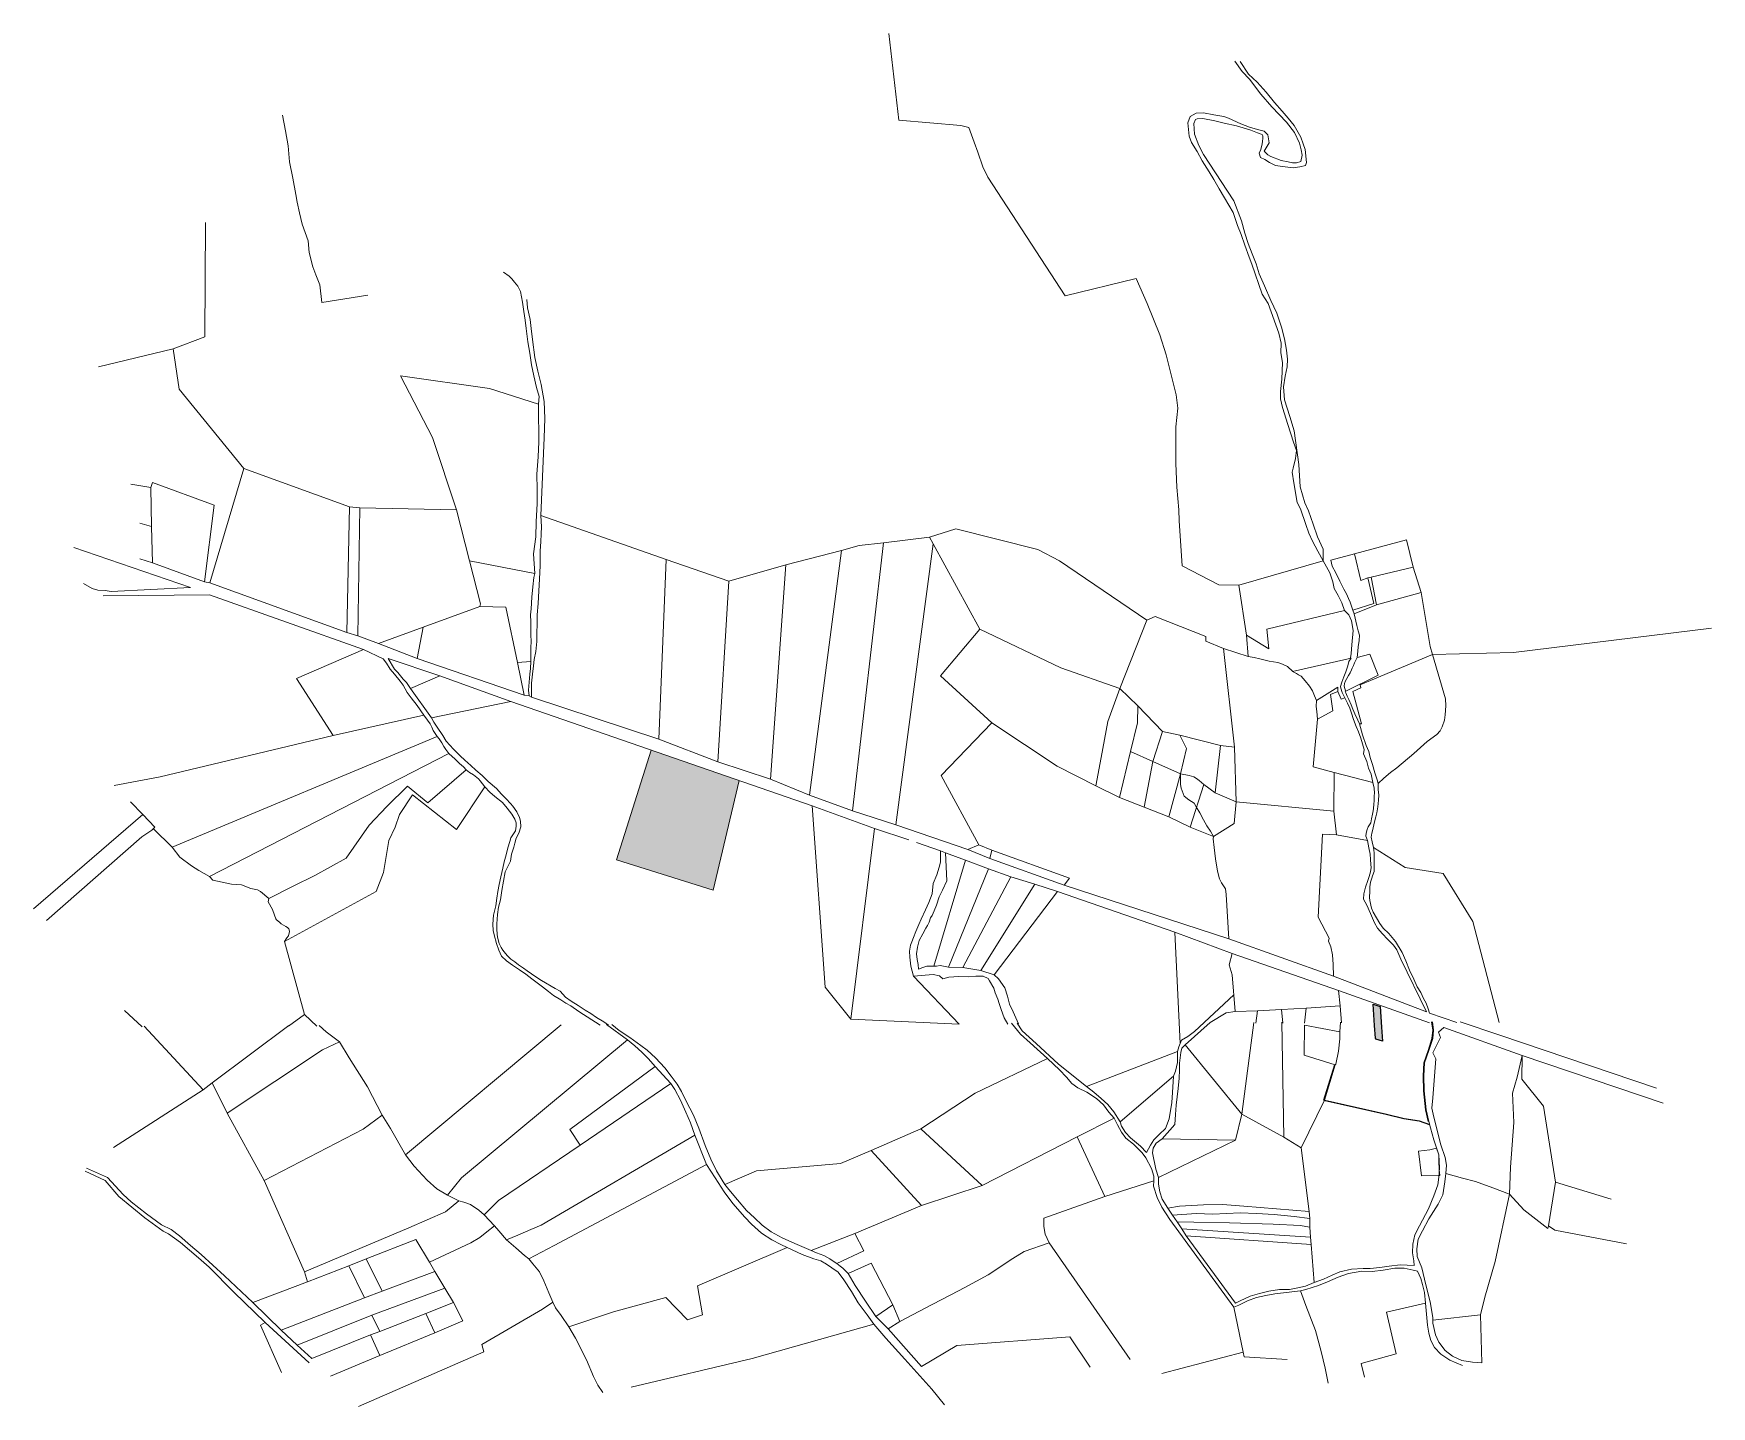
# Model space of a CAD drawing. Header units: millimetres. Extents: x 600820 to 616735, y 1303758 to 1320380.
# Drawn here: x 612875 to 616735, y 1317222 to 1320380 of the extents above; entities outside this region: 1.
import ezdxf

# ---------------------------------------------------------------- set-up
doc = ezdxf.new("R2010")
doc.units = ezdxf.units.MM
doc.layers.add('2', color=7, linetype='Continuous')

msp = doc.modelspace()

# ---------------------------------------------------------------- hatches: boundary and pattern name
at = {"lineweight": 13}
h = msp.add_hatch(color=9, dxfattribs=at)
h.dxf.hatch_style = 1
h.paths.add_polyline_path([(614498, 1318661.9), (614295.4, 1318732), (614216, 1318479.3), (614438.4, 1318409.4)])
at = {"lineweight": 13, "true_color": 0xffffff}
h = msp.add_hatch(color=7, dxfattribs=at)
h.dxf.hatch_style = 1
h.paths.add_polyline_path([(615972.9, 1318142.2), (615956.9, 1318147.4), (615960.3, 1318098.2), (615962.5, 1318069.1), (615962.8, 1318066.6), (615978.4, 1318062.5), (615977, 1318084.2), (615976.2, 1318094.9)])

# ---------------------------------------------------------------- linework, layer by layer
at = {"color": 1, "lineweight": 0}
for p, q in [((613268.5, 1319682.7), (613270.1, 1319945.6)), ((613537.8, 1319761.7), (613643.8, 1319778.9)), ((614011, 1319749.3), (614009.3, 1319768.8)), ((614017.4, 1319722.7), (614011, 1319749.3)), ((614019.4, 1319701.9), (614017.4, 1319722.7)), ((614022.5, 1319676.7), (614019.4, 1319701.9)), ((614027.7, 1319635.4), (614022.5, 1319676.7)), ((613024.3, 1319613.3), (613196.1, 1319655.4)), ((614034.9, 1319604), (614027.7, 1319635.4)), ((614042.9, 1319572.8), (614034.9, 1319604)), ((614049.4, 1319534.3), (614042.9, 1319572.8)), ((614051, 1319494.7), (614049.4, 1319534.3)), ((614049.7, 1319450.7), (614051, 1319494.7)), ((614041.7, 1319271.7), (614049.7, 1319450.7)), ((613144.6, 1319336.3), (613148.3, 1319347.5)), ((613148.3, 1319347.5), (613290.6, 1319295.2)), ((613358.6, 1319380.1), (613280.5, 1319117)), ((613601.9, 1319291.4), (613358.6, 1319380.1)), ((613144.6, 1319336.3), (613098.8, 1319344.1)), ((613145.8, 1319246.6), (613144.6, 1319336.3)), ((613268.1, 1319118.9), (613290.6, 1319295.2)), ((613595.8, 1319002.5), (613601.9, 1319291.4)), ((613601.9, 1319291.4), (613625.6, 1319289.1)), ((613621, 1318994.6), (613625.6, 1319289.1)), ((613625.6, 1319289.1), (613847.9, 1319285)), ((613847.9, 1319285), (613877.4, 1319167.5)), ((614041.7, 1319271.7), (614329.9, 1319170.3)), ((613145.8, 1319246.6), (613119, 1319254.4)), ((613148.4, 1319163), (613145.8, 1319246.6)), ((614996.4, 1319240.9), (614936.3, 1319221.7)), ((612967.2, 1319198.3), (613235.9, 1319106.1)), ((614830.3, 1319209.1), (614759, 1318592.2)), ((614936.3, 1319221.7), (614830.3, 1319209.1)), ((614858.4, 1318560.3), (614944.6, 1319206.5)), ((614936.3, 1319221.7), (614944.6, 1319206.5)), ((614944.6, 1319206.5), (615051.6, 1319009.8)), ((616033.3, 1319215.8), (615913.7, 1319183.2)), ((616048.7, 1319153), (616033.3, 1319215.8)), ((613118.9, 1319171.8), (613148.4, 1319163)), ((613148.4, 1319163), (613268.1, 1319118.9)), ((613877.4, 1319167.5), (614027.8, 1319138.2)), ((614329.9, 1319170.3), (614313.3, 1318756.8)), ((614474.4, 1319120.7), (614329.9, 1319170.3)), ((614474.4, 1319120.7), (614605.7, 1319158)), ((614605.7, 1319158), (614569.9, 1318665)), ((614733.4, 1319191.4), (614605.7, 1319158)), ((614660.2, 1318628.6), (614733.4, 1319191.4)), ((615842, 1319167.4), (615647.9, 1319111.4)), ((615913.7, 1319183.2), (615859.2, 1319168.9)), ((615928.3, 1319122.4), (615913.7, 1319183.2)), ((613268.1, 1319118.9), (613280.5, 1319117)), ((613280.5, 1319117), (613595.8, 1319002.5)), ((614448.8, 1318705), (614474.4, 1319120.7)), ((615952.6, 1319129.8), (616048.7, 1319153)), ((615964.7, 1319066.4), (615952.6, 1319129.8)), ((616067.1, 1319094.3), (616048.7, 1319153)), ((613279.3, 1319089.1), (613034.9, 1319086.5)), ((613634, 1318963.3), (613279.3, 1319089.1)), ((615647.9, 1319111.4), (615665.1, 1318996.7)), ((615964.7, 1319066.4), (616067.1, 1319094.3)), ((616088.2, 1318970.5), (616067.1, 1319094.3)), ((613771.2, 1319014.6), (613901.6, 1319062.3)), ((613901.6, 1319062.3), (613961.6, 1319061)), ((613961.6, 1319061), (613988.3, 1318933.8)), ((615436.3, 1319031), (615455, 1319039.6)), ((615712.5, 1319010.2), (615891.2, 1319053.4)), ((615910, 1319053.6), (615913.4, 1319045.5)), ((615913.4, 1319045.5), (615964.7, 1319066.4)), ((613621, 1318994.6), (613595.8, 1319002.5)), ((613668.2, 1318977.4), (613771.2, 1319014.6)), ((613757.5, 1318942.8), (613771.2, 1319014.6)), ((614961.3, 1318902.6), (615051.6, 1319009.8)), ((615374.2, 1318874), (615436.3, 1319031)), ((615717, 1318964.8), (615712.5, 1319010.2)), ((613634, 1318963.3), (613479.5, 1318896.7)), ((613668.2, 1318977.4), (613621, 1318994.6)), ((613679.2, 1318942.2), (613634, 1318963.3)), ((613757.5, 1318942.8), (613668.2, 1318977.4)), ((615638.1, 1318739.1), (615612.8, 1318965.4)), ((615612.8, 1318965.4), (615669.4, 1318947.5)), ((615665.1, 1318996.7), (615717, 1318964.8)), ((615669.4, 1318947.5), (615665.1, 1318996.7)), ((613690.7, 1318942.8), (613809.2, 1318902.5)), ((614003.8, 1318858.2), (613757.5, 1318942.8)), ((614019, 1318935.6), (613988.3, 1318933.8)), ((613988.3, 1318933.8), (614003.8, 1318858.2)), ((615906.5, 1318943.8), (615771.2, 1318913.1)), ((615919.7, 1318945.3), (615949.5, 1318952.8)), ((615968.2, 1318904.7), (615949.5, 1318952.8)), ((613479.5, 1318896.7), (613563.7, 1318765.6)), ((613809.2, 1318902.5), (613742.2, 1318873.3)), ((613809.2, 1318902.5), (613972.5, 1318843.9)), ((615079.5, 1318795), (614961.3, 1318902.6)), ((615968.2, 1318904.7), (615892.4, 1318866.4)), ((613790.2, 1318806.5), (613742.2, 1318873.3)), ((614003.8, 1318858.2), (614015.3, 1318856.6)), ((614020.6, 1318854.1), (614015.3, 1318856.6)), ((614313.3, 1318756.8), (614020.6, 1318854.1)), ((615415.8, 1318833.6), (615374.2, 1318874)), ((615910.1, 1318866.7), (615928.6, 1318875.2)), ((615930.2, 1318792.7), (615910.1, 1318866.7)), ((615928.6, 1318875.2), (615927, 1318882.3)), ((613563.7, 1318765.6), (613772.6, 1318812.4)), ((613972.5, 1318843.9), (613790.2, 1318806.5)), ((614666.3, 1318603.6), (613972.5, 1318843.9)), ((615414.7, 1318794.7), (615415.8, 1318833.6)), ((615415.8, 1318833.6), (615472, 1318774.8)), ((614962.6, 1318673.5), (615079.5, 1318795)), ((615398.6, 1318728.7), (615414.7, 1318794.7)), ((615472, 1318774.8), (615450.1, 1318706)), ((615512, 1318766.6), (615472, 1318774.8)), ((615828.5, 1318803), (615818.5, 1318693.1)), ((615925.7, 1318792.4), (615930.2, 1318792.7)), ((613563.7, 1318765.6), (613165.8, 1318670.1)), ((613193.9, 1318508.9), (613803.3, 1318763.5)), ((614313.3, 1318756.8), (614448.8, 1318705)), ((615605.5, 1318742.5), (615512, 1318766.6)), ((615605.5, 1318742.5), (615593.2, 1318633.9)), ((615638.1, 1318739.1), (615605.5, 1318742.5)), ((615641.4, 1318612.9), (615638.1, 1318739.1)), ((613279.5, 1318441.5), (613829.9, 1318723.9)), ((614569.9, 1318665), (614448.8, 1318705)), ((615373, 1318623.3), (615398.6, 1318728.7)), ((615450.1, 1318706), (615398.6, 1318728.7)), ((615430.2, 1318600.5), (615450.1, 1318706)), ((615513.2, 1318677.5), (615450.1, 1318706)), ((615818.5, 1318693.1), (615867.1, 1318680.2)), ((613165.8, 1318670.1), (613060.5, 1318650.4)), ((614569.9, 1318665), (614660.2, 1318628.6)), ((615049.4, 1318514.4), (614962.6, 1318673.5)), ((615487.1, 1318578.3), (615513.2, 1318677.5)), ((615536.1, 1318555), (615567.6, 1318652.7)), ((615567.6, 1318652.7), (615593.2, 1318633.9)), ((615867.1, 1318680.2), (615866.3, 1318591.3)), ((615956.3, 1318657.6), (615867.1, 1318680.2)), ((614759, 1318592.2), (614660.2, 1318628.6)), ((615318.9, 1318649.6), (615373, 1318623.3)), ((615373, 1318623.3), (615430.2, 1318600.5)), ((615593.2, 1318633.9), (615641.4, 1318612.9)), ((612874.7, 1318366.5), (613125.8, 1318583.8)), ((613097.5, 1318612.9), (613125.8, 1318583.8)), ((613125.8, 1318583.8), (613153.5, 1318554.4)), ((614809.4, 1318551.8), (614666.3, 1318603.6)), ((614759, 1318592.2), (614858.4, 1318560.3)), ((615430.2, 1318600.5), (615487.1, 1318578.3)), ((615487.1, 1318578.3), (615536.1, 1318555)), ((615636.9, 1318563), (615641.4, 1318612.9)), ((615641.4, 1318612.9), (615866.3, 1318591.3)), ((615866.3, 1318591.3), (615872.7, 1318536.7)), ((613147.2, 1318547.5), (613124, 1318532.7)), ((613153.5, 1318554.4), (613147.2, 1318547.5)), ((613150.4, 1318550.9), (613193.9, 1318508.9)), ((614809.4, 1318551.8), (614755.3, 1318113)), ((614888.3, 1318525.4, 276.3), (614809.4, 1318551.8)), ((615023.9, 1318503), (614858.4, 1318560.3)), ((615536.1, 1318555), (615589.7, 1318533.5)), ((615589.7, 1318533.5), (615636.9, 1318563)), ((615840.6, 1318538.9), (615830.7, 1318347.7)), ((615872.7, 1318536.7), (615840.6, 1318538.9)), ((615943.7, 1318524.1), (615872.7, 1318536.7)), ((613124, 1318532.7), (612904.5, 1318339.7)), ((614961.7, 1318500.5), (614905.8, 1318519.3)), ((614972.6, 1318496), (614961.7, 1318500.5)), ((615049.4, 1318514.4), (615023.9, 1318503)), ((615023.9, 1318503), (615074.7, 1318482.7)), ((615079.3, 1318502.1), (615049.4, 1318514.4)), ((615079.3, 1318502.1), (615074.7, 1318482.7)), ((615258.1, 1318437.3), (615079.3, 1318502.1)), ((615019, 1318479), (614945.9, 1318235.1)), ((614972.6, 1318496), (615019, 1318479)), ((615071.9, 1318459), (615019, 1318479)), ((615074.7, 1318482.7), (615246, 1318420.9)), ((614979.7, 1318232.4), (615071.9, 1318459)), ((615123.6, 1318440.3), (615012.5, 1318231.8)), ((615054, 1318224.6), (615178.2, 1318423.4)), ((615071.9, 1318459), (615123.6, 1318440.3)), ((615178.2, 1318423.4), (615123.6, 1318440.3)), ((615178.2, 1318423.4), (615230.7, 1318407)), ((615246, 1318420.9), (615258.1, 1318437.3)), ((615230.7, 1318407), (615085.1, 1318215)), ((615500.2, 1318313.5), (615230.7, 1318407)), ((615624.6, 1318298.1), (615246, 1318420.9)), ((615830.7, 1318347.7), (615855.3, 1318299.5)), ((615500.2, 1318313.5), (615512.5, 1318056.8)), ((615632.6, 1318264.2), (615500.2, 1318313.5)), ((613452.3, 1318291.8), (613498.2, 1318123.6)), ((615865.4, 1318211.7), (615624.6, 1318298.1)), ((615012.5, 1318231.8), (614979.7, 1318232.4)), ((615012.5, 1318231.8), (615054, 1318224.6)), ((615632.6, 1318264.2), (615877.2, 1318179.1)), ((614898.9, 1318211.7), (615004.2, 1318101.4)), ((615085.1, 1318215), (615054, 1318224.6)), ((615877.2, 1318179.1), (615880.6, 1318143.8)), ((616086.3, 1318104.9), (615877.2, 1318179.1)), ((613124.3, 1318095.4), (613084.2, 1318132.6)), ((613498.2, 1318123.6), (613461.4, 1318096.5)), ((613498.2, 1318123.6), (613526.5, 1318096.7)), ((614178.4, 1318098.8), (614129.1, 1318131)), ((614755.3, 1318113), (615004.2, 1318101.4)), ((615618.5, 1318127.9), (615582.1, 1318105.2)), ((615639.6, 1318130.6), (615618.5, 1318127.9)), ((615690.7, 1318132), (615639.6, 1318130.6)), ((615686.6, 1318103.6), (615690.7, 1318132)), ((615746.3, 1318135.4), (615690.7, 1318132)), ((615802.4, 1318138.1), (615746.3, 1318135.4)), ((615749.1, 1318103.9), (615746.3, 1318135.4)), ((615798.7, 1318104), (615802.4, 1318138.1)), ((615880.6, 1318143.8), (615802.4, 1318138.1)), ((615880.6, 1318143.8), (615884.1, 1318104.3)), ((616149.6, 1318105.1), (616086.6, 1318126.8)), ((613129, 1318097.2), (613265.1, 1317950.5)), ((613285.6, 1317966.2), (613461.9, 1318098.3)), ((613730.7, 1317800.7), (614088.9, 1318100.3)), ((614192.8, 1318100.7), (614241.3, 1318065.8)), ((615582.1, 1318105.2), (615524.4, 1318053.6)), ((615682.6, 1318105.5), (615655, 1317894.7)), ((615751.7, 1317841.5), (615746.4, 1318105.7)), ((615879.9, 1318083.6), (615882, 1318106.1)), ((616156.7, 1318107), (616248.4, 1318076.2)), ((616248.4, 1318076.2), (616609.1, 1317954.5)), ((613320.5, 1317896.6), (613539.4, 1318042.7)), ((613578.3, 1318060.8), (613539.4, 1318042.7)), ((613859.4, 1317748.3), (614241.3, 1318065.8)), ((615297.4, 1317958.1), (615507, 1318038.7)), ((615655, 1317894.7), (615524.4, 1318053.6)), ((614305.1, 1318004.2), (614341, 1317964.6)), ((615844.7, 1317926.4), (615869.4, 1318007.7)), ((616299.9, 1318029.2), (616624.1, 1317919.6)), ((613265.1, 1317950.5), (613285.6, 1317966.2)), ((613285.6, 1317966.2), (613320.5, 1317896.6)), ((614132.7, 1317823.4), (614341, 1317964.6)), ((615374.8, 1317876.7), (615497.8, 1317981.5)), ((613058.8, 1317817.7), (613265.1, 1317950.5)), ((615791.1, 1317817.2), (615844.7, 1317926.4)), ((613320.5, 1317896.6), (613405.6, 1317742.1)), ((613677.1, 1317892.2), (613633.4, 1317860.3)), ((615276.1, 1317842), (615361.3, 1317885.2)), ((615655, 1317894.7), (615640.3, 1317834.9)), ((615655, 1317894.7), (615751.7, 1317841.5)), ((613405.6, 1317742.1), (613633.4, 1317860.3)), ((614395.9, 1317845.9), (614042.4, 1317639.4)), ((614395.9, 1317845.9), (614423.1, 1317778.3)), ((614801.7, 1317811), (614916.1, 1317860.8)), ((614916.1, 1317860.8), (615057.2, 1317730.7)), ((615057.2, 1317730.7), (615276.1, 1317842)), ((615276.1, 1317842), (615339.3, 1317705.3)), ((614132.7, 1317823.4), (613944.7, 1317695.7)), ((614801.7, 1317811), (614917.6, 1317684.4)), ((615640.3, 1317834.9), (615463.1, 1317748.4)), ((615640.3, 1317834.9), (615471.2, 1317837.6)), ((615751.7, 1317841.5), (615791.1, 1317817.2)), ((615791.1, 1317817.2), (615809.4, 1317670.7)), ((614072.6, 1317592.1), (614423.1, 1317778.3)), ((613405.6, 1317742.1), (613498.4, 1317532)), ((613827, 1317707.8), (613859.4, 1317748.3)), ((614917.6, 1317684.4), (615057.2, 1317730.7)), ((615339.3, 1317705.3), (615452, 1317741.4)), ((616376.6, 1317738.1), (616360, 1317637.9)), ((616376.6, 1317738.1), (616504.7, 1317698.9)), ((613853, 1317694.8), (613822.5, 1317669.9)), ((613827, 1317707.8), (613853, 1317694.8)), ((613911.7, 1317662.8), (613944.7, 1317695.7)), ((613911.7, 1317662.8), (613935.3, 1317637.6)), ((614764.1, 1317619.8), (614917.6, 1317684.4)), ((615484.8, 1317678.2), (615494.8, 1317662.3)), ((615494.8, 1317662.3), (615505.9, 1317646.6)), ((615809.4, 1317670.7), (615811, 1317654.2)), ((615811, 1317654.2), (615811, 1317634.1)), ((614663.6, 1317580.7), (614764.1, 1317619.8)), ((615505.9, 1317646.6), (615516.4, 1317630.4)), ((615516.4, 1317630.4), (615812.7, 1317611.5)), ((615516.4, 1317630.4), (615526.5, 1317614.3)), ((615814.4, 1317594.8), (615526.5, 1317614.3)), ((615811, 1317634.1), (615812.7, 1317611.5)), ((615812.7, 1317611.5), (615814.4, 1317594.8)), ((613785.4, 1317554.2), (613881, 1317598.5)), ((614013.9, 1317561.3), (614072.6, 1317592.1)), ((615211.5, 1317598.2), (615397.7, 1317330)), ((615814.4, 1317594.8), (615821.2, 1317507.4)), ((613505, 1317508.9), (613600.4, 1317545.4)), ((613600.4, 1317545.4), (613639.9, 1317561.5)), ((613600.4, 1317545.4), (613636.3, 1317472)), ((613639.9, 1317561.5), (613676.8, 1317487.6)), ((613798.3, 1317532.4), (613785.4, 1317554.2)), ((613505, 1317508.9), (613379.2, 1317461)), ((613498.4, 1317532), (613505, 1317508.9)), ((613676.8, 1317487.6), (613798.3, 1317532.4)), ((613820.8, 1317493.8), (613798.3, 1317532.4)), ((613444.5, 1317397.8), (613379.2, 1317461)), ((613444.5, 1317397.8), (613636.3, 1317472)), ((613636.3, 1317472), (613676.8, 1317487.6)), ((613652.7, 1317432), (613820.8, 1317493.8)), ((613777.3, 1317436.2), (613841.1, 1317461.2)), ((613841.1, 1317461.2), (613820.8, 1317493.8)), ((614069.4, 1317462), (614045.9, 1317446)), ((613481.4, 1317363.1), (613652.7, 1317432)), ((613652.7, 1317432), (613671.6, 1317394.3)), ((613671.6, 1317394.3), (613777.3, 1317436.2)), ((613777.3, 1317436.2), (613798.3, 1317391.6)), ((614106, 1317405.4), (614208.8, 1317439.4)), ((614812.7, 1317429.1), (614851.9, 1317455.6)), ((614812.7, 1317429.1), (614840.7, 1317400.9)), ((614851.9, 1317455.6), (614868.2, 1317417.1)), ((615657.8, 1317347.1), (615636.1, 1317450.8)), ((616204.1, 1317433.1), (616094.2, 1317420.2)), ((616204.1, 1317433.1), (616206.6, 1317322.6)), ((613407.8, 1317415), (613508.7, 1317322.2)), ((613481.4, 1317363.1), (613444.5, 1317397.8)), ((613515.2, 1317332.1), (613650, 1317387)), ((613650, 1317387), (613671.6, 1317394.3)), ((613650, 1317387), (613671.8, 1317339.2)), ((613798.3, 1317391.6), (613671.8, 1317339.2)), ((614868.2, 1317417.1), (614840.7, 1317400.9)), ((614840.7, 1317400.9), (614917.6, 1317314.2)), ((613515.2, 1317332.1), (613481.4, 1317363.1)), ((615470.4, 1317298.1), (615657.8, 1317347.1)), ((613671.8, 1317339.2), (613558.2, 1317291.4))]:
    msp.add_line(p, q, dxfattribs=at)
for points in [[(615647.9, 1319111.4), (615601.7, 1319111.9), (615517.4, 1319155.9), (615510.4, 1319259.5), (615509.4, 1319284.6), (615505.3, 1319336.6), (615503, 1319391.5), (615503.1, 1319475.6), (615507.5, 1319518.8), (615503.8, 1319549.5), (615480.3, 1319641.2), (615465.8, 1319687.3), (615436.9, 1319759.1), (615411.6, 1319817), (615248.6, 1319777.3), (615070, 1320050.1), (615058.5, 1320074.1), (615047, 1320107.8), (615038.6, 1320130.3), (615026.6, 1320164), (615008, 1320169.1), (614865.8, 1320181.5), (614842.9, 1320380.4)], [(615842, 1319167.4), (615829.3, 1319189.6), (615817.6, 1319212.4), (615808.5, 1319231.3), (615801.7, 1319251.1), (615789.6, 1319287.3), (615782.1, 1319301.9), (615774.3, 1319347), (615770.7, 1319371.6), (615772.7, 1319380.6), (615778.3, 1319403), (615780.1, 1319421.5), (615773.6, 1319440.5), (615760.7, 1319481), (615748.1, 1319520.3), (615743.8, 1319540.3), (615743.4, 1319557.3), (615746.4, 1319585.3), (615748.5, 1319623.4), (615744.5, 1319646.2), (615745, 1319668.3), (615739.7, 1319691.1), (615715.3, 1319759.2), (615701.1, 1319780.9), (615677.8, 1319850.2), (615671.5, 1319866.2), (615661.6, 1319893.8), (615653, 1319918.3), (615644.6, 1319938.5), (615634.4, 1319968.4), (615615.2, 1320002.7), (615602.6, 1320023.4), (615590.4, 1320044.9), (615579.3, 1320062.3), (615563.5, 1320087.7), (615551.6, 1320109), (615538.9, 1320129.9), (615533.2, 1320144.6), (615530.6, 1320175.3), (615536, 1320189.6), (615549.9, 1320197.3), (615566.2, 1320198.3), (615589.9, 1320193.5), (615613, 1320189.2), (615624, 1320185.5), (615652.1, 1320172.8), (615672.5, 1320164.7), (615691.1, 1320159.6), (615706.1, 1320155.7), (615714.8, 1320147.6), (615717.3, 1320128.9), (615710.8, 1320117.4), (615706.1, 1320109.9), (615714.3, 1320101.4), (615721.7, 1320097.4), (615745.2, 1320088.3), (615761.5, 1320085.2), (615771.2, 1320082.7), (615780.3, 1320082.6), (615790.4, 1320086.3), (615793.3, 1320100.3), (615791.2, 1320112.9), (615787.5, 1320128.4), (615775.8, 1320152.4), (615757.5, 1320176.3), (615740.5, 1320193.9), (615723.8, 1320211.8), (615698.6, 1320241), (615672.1, 1320275.5), (615655.6, 1320292.8), (615638.6, 1320316.7)], [(615842, 1319167.4), (615841.7, 1319193.9), (615828.9, 1319222.9), (615819, 1319251.8), (615808.2, 1319282.1), (615799.7, 1319301.1), (615788.9, 1319337.3), (615786, 1319389.3), (615775.1, 1319466.7), (615765.3, 1319499.6), (615753, 1319538.1), (615750.6, 1319567.8), (615754.2, 1319592.5), (615758.8, 1319613.4), (615759.9, 1319631.4), (615757.6, 1319651.7), (615752.5, 1319677.8), (615745.6, 1319705.2), (615735.1, 1319737.3), (615721.4, 1319765.9), (615707, 1319800.3), (615694.8, 1319827.3), (615687.7, 1319850.4), (615678.1, 1319873.4), (615669.2, 1319897.4), (615661.8, 1319921.4), (615653.9, 1319949.8), (615636.6, 1319995.9), (615621.7, 1320017.8), (615566.7, 1320101.8), (615555.5, 1320123.2), (615545.9, 1320149), (615544.6, 1320173.7), (615548.3, 1320182.6), (615552.1, 1320183.9), (615565, 1320184.8), (615592.8, 1320179.3), (615614.4, 1320174.5), (615642.2, 1320168.4), (615675.3, 1320157.9), (615690.7, 1320151.9), (615701.4, 1320148.3), (615703.2, 1320145), (615703, 1320139.9), (615702, 1320132.3), (615701.3, 1320126.7), (615698.7, 1320113.4), (615694.7, 1320105.2), (615697.3, 1320095.4), (615707.8, 1320090.4), (615718.1, 1320083.4), (615731.8, 1320077.2), (615748.1, 1320074.6), (615772.5, 1320071.8), (615788.5, 1320073.8), (615800.9, 1320077.2), (615803.2, 1320083.4), (615800.3, 1320113.3), (615796.1, 1320126.5), (615790.1, 1320142.1), (615775.1, 1320168.7), (615761.4, 1320185.8), (615747.6, 1320202.1), (615730.1, 1320222), (615711, 1320245.7), (615689.7, 1320268.3), (615669.9, 1320286.9), (615650.6, 1320316.1)], [(613447.2, 1320192.8), (613454.6, 1320156.8), (613460.6, 1320122.3), (613463.8, 1320085.3), (613471.3, 1320047.5), (613478.3, 1320010.5), (613481.5, 1319992.7), (613486.6, 1319967.6), (613492.7, 1319942.1), (613506.3, 1319903.8), (613509.1, 1319876.9), (613517.1, 1319843.5), (613524.2, 1319825.5), (613533.3, 1319802.3), (613537.8, 1319761.7)], [(614036.5, 1319527.8), (614037.8, 1319545.8), (614031.5, 1319566.1), (614025.4, 1319592.9), (614020.5, 1319618.3), (614016.4, 1319644.9), (614011.6, 1319671.5), (614008.2, 1319701.5), (614005.5, 1319721.3), (614003, 1319741), (613999.5, 1319762.3), (613997.3, 1319774.5), (613994.9, 1319786.7), (613989.2, 1319799.1), (613981.2, 1319808.4), (613975.5, 1319815.9), (613969.1, 1319822.2), (613956.3, 1319831.2)], [(613358.6, 1319380.1), (613209.6, 1319562.1), (613196.1, 1319655.4), (613268.5, 1319682.7)], [(613718.7, 1319593.3), (613792.3, 1319450.8), (613847.9, 1319285)], [(614036.5, 1319527.8), (613923.5, 1319564.1), (613718.7, 1319593.3)], [(614027.8, 1319138.2), (614025.3, 1319183.4), (614030, 1319222.8), (614030.9, 1319257.1), (614033.3, 1319299.1), (614033.4, 1319331.1), (614032.8, 1319366.4), (614035.7, 1319406.3), (614037.1, 1319440.9), (614037.1, 1319467.6), (614036.8, 1319494.2), (614036.5, 1319527.8)], [(614020.6, 1318854.1), (614020.2, 1318867.1), (614020.1, 1318885.6), (614022.9, 1318906.7), (614025, 1318926), (614026.8, 1318940.3), (614030.2, 1318958.9), (614032.3, 1318981.8), (614032.6, 1319001.6), (614033.4, 1319021.4), (614033.4, 1319043), (614035.9, 1319069.5), (614037.1, 1319098.7), (614038.6, 1319125.4), (614040.1, 1319156.6), (614040.5, 1319190.4), (614041.8, 1319211.3), (614042.4, 1319229.3), (614043, 1319245.3), (614041.7, 1319271.7)], [(615436.3, 1319031), (615234.9, 1319167.4), (615185.4, 1319193.3), (614996.4, 1319240.9)], [(614733.4, 1319191.4), (614773.9, 1319202.8), (614830.3, 1319209.1)], [(613877.4, 1319167.5), (613903, 1319068.5), (613901.6, 1319062.3)], [(615891.2, 1319053.4), (615885.1, 1319071.1), (615876.3, 1319087.8), (615867.5, 1319104), (615864.3, 1319119.2), (615857, 1319139.7), (615842, 1319167.4)], [(615859.2, 1319168.9), (615862.7, 1319155), (615871.2, 1319140.1), (615880.1, 1319120.6), (615889.1, 1319102.4), (615895.4, 1319091.1), (615900, 1319080.7), (615903.7, 1319072.6), (615910, 1319053.6)], [(614027.8, 1319138.2), (614025.9, 1319129.3), (614023.1, 1319107.4), (614021.5, 1319084), (614019.3, 1319057.1), (614018.2, 1319043.3), (614018.8, 1319027.3), (614019, 1319007.8), (614019.2, 1318994.6), (614019.5, 1318983.9), (614019, 1318965.9), (614018.8, 1318956), (614019, 1318935.6), (614019, 1318935.6)], [(615910, 1319053.6), (615958.3, 1319069.4), (615944.8, 1319128.2)], [(615952.6, 1319129.8), (615944.8, 1319128.2), (615928.3, 1319122.4)], [(613235.9, 1319106.1), (613053.3, 1319097.2), (613039.3, 1319098.8), (613022.6, 1319099.6), (613009.6, 1319104), (612989.6, 1319115.3)], [(615455, 1319039.6), (615571.9, 1318993.1), (615572, 1318982.2), (615612.8, 1318965.4)], [(615891.2, 1319053.4), (615900.9, 1319043.4), (615906.7, 1319029.7), (615910.5, 1319007.1), (615907.5, 1318974.1), (615905.9, 1318954), (615903.8, 1318939.9)], [(615919.7, 1318945.3), (615921.9, 1318959.3), (615922.3, 1318969.2), (615924.4, 1318984.2), (615925.3, 1318996.4), (615922.2, 1319006.3), (615919.2, 1319018.7), (615913.4, 1319045.5)], [(615051.6, 1319009.8), (615238, 1318921.5), (615374.2, 1318874)], [(616735.2, 1319012.4), (616279.9, 1318956.7), (616093.5, 1318951.8)], [(616088.2, 1318970.5), (616093.5, 1318951.8), (615927, 1318882.3)], [(613772.6, 1318812.4), (613757.1, 1318834.3), (613743.2, 1318852), (613734.2, 1318864.3), (613725.1, 1318881.5), (613718.1, 1318890.6), (613705, 1318906.9), (613695.2, 1318918.5), (613686.7, 1318931.6), (613679.2, 1318942.2)], [(613742.2, 1318873.3), (613732.4, 1318887.7), (613725.2, 1318895.2), (613718.8, 1318902.5), (613712.6, 1318910.3), (613705.4, 1318918.1), (613690.7, 1318942.8)], [(614015.3, 1318856.6), (614013.6, 1318870), (614016.8, 1318906.4), (614018.2, 1318919.9), (614019, 1318935.6)], [(615669.4, 1318947.5), (615683.4, 1318944.9), (615696.4, 1318942), (615717.3, 1318936.6), (615737.2, 1318933.8), (615748.1, 1318929.6), (615759.4, 1318924.4), (615772.2, 1318912.6)], [(615891.8, 1318852), (615888.1, 1318860), (615885.5, 1318864.8), (615882.1, 1318874.5), (615881.6, 1318878.3), (615884.5, 1318888.2), (615889.7, 1318900.5), (615893.9, 1318911.7), (615898.9, 1318925.7), (615901, 1318935.9), (615906.5, 1318943.8)], [(615892.4, 1318866.4), (615893.4, 1318868.5), (615891.8, 1318873.8), (615890.5, 1318878.9), (615890.9, 1318885), (615893.4, 1318891.6), (615895.9, 1318896.5), (615900.1, 1318903.9), (615904.1, 1318910), (615907.3, 1318916.4), (615908.8, 1318920.5), (615911.3, 1318926.6), (615914, 1318932.5), (615916, 1318937.3), (615919.7, 1318945.3)], [(616093.5, 1318951.8), (616123, 1318849.8), (616123.7, 1318833.5), (616122.4, 1318813.4), (616121, 1318801), (616115.8, 1318785.4), (616111.1, 1318776.5), (616103.5, 1318767.5), (616081.3, 1318751.5), (616050.1, 1318723.9), (616011.6, 1318691.5), (615996.7, 1318680.4), (615981.6, 1318667.3), (615968.5, 1318654.9)], [(615771.2, 1318913.1), (615780.1, 1318908.4), (615785.2, 1318905.1), (615791.1, 1318901.9), (615800.6, 1318891.3), (615810.4, 1318879), (615817.1, 1318868.1), (615821.8, 1318856.5), (615826.8, 1318845.9)], [(615374.2, 1318874), (615346.3, 1318798), (615331.1, 1318714.8), (615318.9, 1318649.6)], [(615826.8, 1318845.9), (615825.9, 1318832.4), (615827.3, 1318820.7), (615828.5, 1318803)], [(615826.8, 1318845.9), (615875.7, 1318876.4), (615875.6, 1318867)], [(615891.8, 1318852), (615883.4, 1318849.3), (615875.6, 1318867), (615858.9, 1318859.7), (615864.1, 1318822.2), (615828.5, 1318803)], [(615956.3, 1318657.6), (615952.3, 1318676.6), (615946.3, 1318690.2), (615942.3, 1318705.4), (615934.5, 1318723.1), (615936.4, 1318733.6), (615928.8, 1318759.7), (615923.1, 1318773.8), (615917.8, 1318786.2), (615911.3, 1318802.6), (615907.4, 1318816.8), (615902.9, 1318828.7), (615897.5, 1318840.3), (615891.8, 1318852)], [(615892.4, 1318866.4), (615894.2, 1318863.9), (615896.8, 1318856.3), (615900.7, 1318848.5), (615906.4, 1318836.1), (615910.1, 1318826), (615914.7, 1318815.6), (615921.5, 1318800.7), (615925.7, 1318792.4)], [(613803.3, 1318763.5), (613794.5, 1318777.4), (613791.4, 1318784.9), (613787.5, 1318792.5), (613780.8, 1318800.8), (613772.6, 1318812.4)], [(613790.2, 1318806.5), (613795.4, 1318795.9), (613803.4, 1318785.1), (613816, 1318765.4), (613824.3, 1318752.3), (613840.7, 1318733.9), (613855.9, 1318718.9), (613867.2, 1318708.8), (613881, 1318696.3), (613892, 1318685.7), (613906.9, 1318673.2), (613920.5, 1318659.6), (613940, 1318643.8), (613951.3, 1318630.8), (613962.4, 1318620), (613971.9, 1318608.9), (613977.8, 1318603.1), (613986.6, 1318589.8), (613993, 1318576.6), (613994.9, 1318568.5), (613995.6, 1318555.6), (613991.6, 1318541), (613984.9, 1318529), (613982, 1318517.8), (613979.5, 1318508.4), (613974.6, 1318492.3), (613972.2, 1318476.5), (613959.5, 1318452.3), (613952.1, 1318409.2), (613949, 1318387.4), (613944.6, 1318370.8), (613942, 1318354), (613940.5, 1318332.6), (613940.3, 1318321.5), (613941.7, 1318307.3), (613943.1, 1318298.4), (613946.3, 1318286.7), (613950.7, 1318277.9), (613954.6, 1318271.8), (613957.4, 1318267.8), (613964.3, 1318259.5), (613973.1, 1318251.2), (613982.3, 1318245), (613990.7, 1318238.2), (614002.2, 1318230.5), (614010.7, 1318223.9), (614030.2, 1318210.4), (614043.7, 1318202.2), (614074.9, 1318183.3), (614086.4, 1318177.5), (614098.5, 1318163.7), (614111.5, 1318154.7), (614127.9, 1318144.7), (614143.8, 1318133.5), (614156.6, 1318126.3), (614169.9, 1318117), (614187, 1318106.8), (614197.3, 1318098.8)], [(615318.9, 1318649.6), (615230.2, 1318695.3), (615079.5, 1318795)], [(615968.5, 1318654.9), (615965.9, 1318663.5), (615960.6, 1318679.5), (615955.3, 1318699.2), (615950.1, 1318714.9), (615946.9, 1318728.4), (615940.9, 1318742.5), (615932.5, 1318766.8), (615925.7, 1318792.4)], [(613829.9, 1318723.9), (613823.2, 1318733.2), (613818.6, 1318740.3), (613814.1, 1318748.9), (613808, 1318757.9), (613803.3, 1318763.5)], [(614295.4, 1318732), (614216, 1318479.3), (614438.4, 1318409.4), (614498, 1318661.9)], [(615512, 1318766.6), (615527.1, 1318735.8), (615513.2, 1318677.5)], [(613869.7, 1318686.2), (613863.8, 1318693.3), (613854.5, 1318701.3), (613845, 1318711.4), (613829.9, 1318723.9)], [(613415.9, 1318390.7), (613472, 1318418.8), (613521.6, 1318443.2), (613593.8, 1318483.4), (613646.9, 1318559.2), (613687.9, 1318602.6), (613735.2, 1318648.9), (613781.8, 1318610.8), (613869.7, 1318686.2)], [(613912.8, 1318647.4), (613902.5, 1318661), (613898.1, 1318666.2), (613886.8, 1318675), (613878.1, 1318680.2), (613869.7, 1318686.2)], [(615567.6, 1318652.7), (615556.3, 1318662.2), (615550.7, 1318666.7), (615544, 1318670.2), (615533.3, 1318673.6), (615513.2, 1318677.5)], [(615588.7, 1318527.7), (615589.7, 1318533.5), (615582.9, 1318545.4), (615574.4, 1318557.5), (615566.7, 1318571.6), (615558.1, 1318587.3), (615549.6, 1318601.6), (615545.4, 1318610.2), (615532.6, 1318617.2), (615521.9, 1318625.7), (615515.1, 1318644.4), (615513.2, 1318653.1), (615513.2, 1318677.5)], [(615943.7, 1318524.1), (615939.8, 1318533.7), (615941, 1318540.5), (615942.9, 1318549.2), (615945.7, 1318555.1), (615951.2, 1318565), (615953.4, 1318573.5), (615955.5, 1318584.4), (615957, 1318592.6), (615957.7, 1318597.6), (615958.6, 1318607.3), (615958.8, 1318615.4), (615959.2, 1318626.4), (615959.6, 1318633.2), (615959.5, 1318644.7), (615956.3, 1318657.6)], [(615968.5, 1318654.9), (615968.4, 1318641.2), (615969.6, 1318628), (615968.9, 1318617.1), (615967.5, 1318601.3), (615965.4, 1318587.3), (615963, 1318578.1), (615959.3, 1318563.9), (615956.4, 1318549.1), (615953.9, 1318540.9), (615952.5, 1318531.3), (615954.4, 1318520.6), (615957.3, 1318508)], [(613452.3, 1318291.8), (613663.2, 1318406.5), (613679.6, 1318450.1), (613692.2, 1318523.9), (613706.4, 1318554.8), (613717, 1318583.6), (613746.5, 1318629), (613847.5, 1318549.6), (613912.8, 1318647.4)], [(614129.1, 1318131), (614110.6, 1318143.5), (614099.4, 1318150), (614087.6, 1318157.2), (614071.3, 1318167.7), (614059.7, 1318176.7), (614045.6, 1318187.5), (614021.3, 1318205.8), (614007.2, 1318216.3), (613993.1, 1318226.3), (613976.5, 1318237), (613962.9, 1318247), (613951.1, 1318258.1), (613944.9, 1318271.5), (613939.7, 1318287.4), (613934.6, 1318306.7), (613932, 1318317.3), (613931.1, 1318331.5), (613933.1, 1318352.4), (613938.5, 1318373.8), (613940.9, 1318391.6), (613943, 1318406.6), (613945.9, 1318422.4), (613949.7, 1318440.2), (613954.1, 1318460.1), (613957.8, 1318474.6), (613960.7, 1318485.6), (613964.1, 1318500.6), (613966.3, 1318507.5), (613970.5, 1318521.5), (613972.7, 1318529.9), (613977.2, 1318537.1), (613983.4, 1318546.5), (613985.1, 1318557.2), (613985.1, 1318560.5), (613985, 1318564.6), (613982.2, 1318572.9), (613974.9, 1318584.3), (613964.6, 1318598.7), (613953.6, 1318611.5), (613936.1, 1318625.5), (613924.6, 1318635.5), (613912.8, 1318647.4)], [(614666.3, 1318603.6), (614696.4, 1318186.8), (614755.3, 1318113)], [(613193.9, 1318508.9), (613211.2, 1318485.7), (613238, 1318465.7), (613254.7, 1318454.9), (613279.5, 1318441.5)], [(614961.7, 1318500.5), (614961.2, 1318474.3), (614958.5, 1318462.3), (614953.3, 1318445.2), (614944.9, 1318424.8), (614942.4, 1318401.2), (614934.7, 1318381.5), (614927.2, 1318364.4), (614917.1, 1318343), (614911.3, 1318331), (614904.9, 1318314.6), (614899.2, 1318300.6), (614895.7, 1318290.9), (614892.3, 1318283.2), (614890.4, 1318269.2), (614890.5, 1318255.8), (614892.8, 1318235.2), (614898.9, 1318211.7)], [(615624.6, 1318298.1), (615618.5, 1318400), (615617.1, 1318412.6), (615608.1, 1318426.3), (615603.4, 1318435.9), (615598.4, 1318453.6), (615594.3, 1318481.7), (615591.2, 1318507.6), (615588.7, 1318527.7)], [(615865.4, 1318211.7), (616079.2, 1318129.8), (616020.5, 1318250.8), (616011.1, 1318272.3), (616003.9, 1318282.9), (615989.8, 1318297), (615978.5, 1318309), (615966.6, 1318322.6), (615959.9, 1318334.5), (615951.1, 1318356.2), (615942.2, 1318374.9), (615935, 1318389.3), (615935.3, 1318401.3), (615939, 1318416.5), (615944.9, 1318431.9), (615947.9, 1318441), (615950.8, 1318452), (615952, 1318461.9), (615951.4, 1318468.8), (615951, 1318480.2), (615950.1, 1318492.9), (615946.9, 1318507.1), (615943.7, 1318524.1)], [(616086.6, 1318126.8), (616083.4, 1318136.4), (616078.5, 1318149.9), (616072.8, 1318160.2), (616066.5, 1318174.1), (616057.8, 1318187.5), (616050.5, 1318204.9), (616040.1, 1318225.6), (616032.2, 1318247.1), (616023.4, 1318266.1), (616007.9, 1318291.6), (615992.9, 1318309.9), (615979.9, 1318322.5), (615971.9, 1318333.3), (615957.1, 1318358.8), (615952.7, 1318368.2), (615949, 1318385.9), (615948.6, 1318393), (615949.2, 1318407.5), (615949.4, 1318417.7), (615950.8, 1318427.9), (615953.5, 1318437), (615955.7, 1318442.9), (615959.4, 1318452.6), (615959, 1318467.6), (615958.9, 1318479.3), (615959.1, 1318488.9), (615959.5, 1318495.8), (615957.3, 1318508)], [(615957.3, 1318508), (616030.2, 1318462), (616118.3, 1318448.3)], [(614910.4, 1318228.3), (614909.8, 1318238.5), (614907.6, 1318249.9), (614905.9, 1318263.6), (614908.6, 1318278.3), (614912.5, 1318294.1), (614921, 1318309.2), (614927.7, 1318322.5), (614931.7, 1318328.6), (614935.7, 1318336.1), (614935.7, 1318336.1), (614938.6, 1318346), (614941.9, 1318351.1), (614946.8, 1318362.1), (614952, 1318375.1), (614958.7, 1318394.2), (614965.7, 1318409.8), (614976.1, 1318431.5), (614972.6, 1318496)], [(613279.5, 1318441.5), (613287.2, 1318432.9), (613330.5, 1318423.8), (613353.1, 1318421.8), (613374.3, 1318413.4), (613389.8, 1318410.5), (613396.7, 1318406.5), (613415.9, 1318390.7)], [(616118.3, 1318448.3), (616185.8, 1318337.3), (616246.6, 1318105.5)], [(613415.9, 1318390.7), (613414.7, 1318382.6), (613424.1, 1318365.4), (613429, 1318352), (613432.2, 1318344.1), (613433.5, 1318341.6), (613440.4, 1318336.4), (613444.2, 1318332.3), (613449.9, 1318328.9), (613455, 1318326.1), (613459.3, 1318323.6), (613461.9, 1318320.6), (613462.7, 1318318.8), (613463.7, 1318314.3), (613461.5, 1318304.9), (613457.5, 1318300.2), (613452.3, 1318291.8)], [(615855.3, 1318299.5), (615854.2, 1318292.1), (615859.1, 1318279.7), (615863.1, 1318260.7), (615864.6, 1318238.4), (615865.4, 1318211.7)], [(614945.9, 1318235.1), (614938, 1318235.2), (614929.9, 1318235.1), (614920.5, 1318232.2), (614910.4, 1318228.3)], [(614945.9, 1318235.1), (614952.5, 1318235.1), (614960.3, 1318236.2), (614979.7, 1318232.4)], [(615639.6, 1318130.6), (615632.4, 1318214.7), (615625.8, 1318238.2), (615632.6, 1318264.2)], [(615116.2, 1318101.8), (615108.2, 1318115.7), (615100.6, 1318134.9), (615096.4, 1318149.1), (615093.3, 1318159.2), (615087.5, 1318173.2), (615083.9, 1318184), (615074, 1318201.5), (615070.7, 1318206.2), (615059.4, 1318211.7), (615042.9, 1318212), (615025.4, 1318210.6), (615003.6, 1318210.8), (614980.7, 1318209.3), (614966.5, 1318205.8), (614959.3, 1318212.6), (614944.8, 1318215.5), (614898.9, 1318211.7)], [(615085.1, 1318215), (615095.2, 1318205.4), (615109.6, 1318185.2), (615115.4, 1318166.2), (615120, 1318147.7), (615128.5, 1318129.8), (615140.5, 1318101.9)], [(615507, 1318038.7), (615509.7, 1318049.7), (615515.6, 1318064.5), (615530.8, 1318072.8), (615545.9, 1318084.3), (615636.3, 1318169)], [(613532, 1318098.5), (613547.6, 1318083.7), (613578.3, 1318060.8)], [(614205.5, 1318100.7), (614221.8, 1318086.8), (614246.3, 1318071), (614271.6, 1318052.4), (614286.7, 1318041.4), (614305.7, 1318024.2), (614327.2, 1318001.3), (614342.1, 1317982.1), (614355.5, 1317963.5), (614365.8, 1317946.5), (614376.4, 1317924.2), (614393.4, 1317891.9), (614405.6, 1317862.5), (614420.2, 1317822), (614432.7, 1317790.6), (614446.4, 1317764), (614459.3, 1317742.3), (614464.9, 1317732.7)], [(615125, 1318103.7), (615145.8, 1318078.1), (615168, 1318058.8), (615207.2, 1318022.8)], [(615137.7, 1318103.7), (615149.5, 1318086.1), (615181.2, 1318057.1), (615233.2, 1318009.8), (615297.4, 1317958.1)], [(615869.4, 1318007.7), (615798.1, 1318030), (615798.7, 1318099.3), (615879.9, 1318083.6)], [(615879.9, 1318083.6), (615880.3, 1318068.1), (615877.2, 1318039.3), (615870.9, 1318009.8), (615869.4, 1318007.7)], [(616085.1, 1317877.8), (616079, 1317904.4), (616074.1, 1317947.8), (616073.8, 1317982.7), (616075, 1318012.9), (616085.2, 1318040.7), (616093.8, 1318068.5), (616095.7, 1318087.8), (616093, 1318106.8)], [(616299.9, 1318029.2), (616119.5, 1318094.1), (616106.9, 1318082.8), (616111.6, 1318070.7), (616094.4, 1318035.7), (616101.1, 1318021.5), (616094, 1317932.3), (616091.9, 1317908.4), (616096.2, 1317887.6), (616112.5, 1317823.9), (616122.2, 1317794.8), (616125.4, 1317776.8), (616124.3, 1317757.7)], [(613578.3, 1318060.8), (613601.2, 1318023.7), (613642.7, 1317957), (613677.1, 1317892.2)], [(614241.3, 1318065.8), (614258.5, 1318051.5), (614274.3, 1318036.7), (614289.4, 1318021.6), (614305.1, 1318004.2)], [(615524.4, 1318053.6), (615516.3, 1318045.9), (615514.1, 1318036.3), (615511.5, 1318011.6), (615511.4, 1317995.3), (615510.3, 1317977.5), (615508.5, 1317953.4), (615505.9, 1317934.5), (615503.7, 1317914.9), (615502.4, 1317893.3), (615500.6, 1317871), (615471.2, 1317837.6)], [(615497.8, 1317981.5), (615502.3, 1317993.7), (615506.7, 1318013.1), (615506.8, 1318029.1), (615507, 1318038.7)], [(614305.1, 1318004.2), (614108.3, 1317858.8), (614132.7, 1317823.4)], [(614916.1, 1317860.8), (615040.8, 1317943), (615207.2, 1318022.8)], [(615207.2, 1318022.8), (615235.1, 1317996.6), (615251.5, 1317979.5), (615263.3, 1317964.6), (615277.4, 1317954.8), (615298.3, 1317945.4), (615320.5, 1317930.3), (615336.1, 1317916.2), (615348.5, 1317898.8), (615361.3, 1317885.2)], [(616299.9, 1318029.2), (616287.9, 1317979.8), (616277.8, 1317942.6), (616280.4, 1317875.3), (616273.2, 1317772.5), (616270.4, 1317710.5)], [(616299.9, 1318029.2), (616299.1, 1317975.1), (616348.9, 1317912.5), (616376.6, 1317738.1)], [(614341, 1317964.6), (614350.5, 1317951.2), (614363.4, 1317926.7), (614375.6, 1317899.3), (614386, 1317874.3), (614395.9, 1317845.9)], [(615297.4, 1317958.1), (615314, 1317944.7), (615331.4, 1317930.2), (615346.5, 1317916.8), (615360.4, 1317899.9), (615374.8, 1317876.7)], [(615435.1, 1317806.3), (615444.4, 1317823.4), (615452.1, 1317835.7), (615464.7, 1317848), (615479.1, 1317861.4), (615487.8, 1317883.8), (615493.8, 1317921), (615495.1, 1317944.3), (615497.8, 1317981.5)], [(615844.7, 1317926.4), (615987.7, 1317894.4), (616028.2, 1317884.7), (616063.8, 1317879.1), (616087.1, 1317870.3)], [(613677.1, 1317892.2), (613695.6, 1317861.6), (613730.7, 1317800.7)], [(615361.3, 1317885.2), (615368.3, 1317869.7), (615378.1, 1317853.1), (615387.9, 1317839.4), (615405.5, 1317825.1), (615425.5, 1317805.7), (615434.2, 1317793.6), (615446.6, 1317769.1), (615451.9, 1317751.8), (615452, 1317741.4)], [(615374.8, 1317876.7), (615378.2, 1317866.5), (615386.7, 1317851.9), (615398.8, 1317840), (615421.8, 1317820.9), (615435.1, 1317806.3)], [(615821.2, 1317507.4), (615842.5, 1317515), (615862.2, 1317524.3), (615879.9, 1317531.6), (615906.8, 1317537.9), (615933.7, 1317539.4), (615950, 1317539.6), (615972, 1317541.8), (615993.8, 1317544.8), (616019.2, 1317547.8), (616051.2, 1317546.4), (616050.1, 1317556.8), (616047.4, 1317575.5), (616048, 1317595.6), (616052.9, 1317616.5), (616063.6, 1317637.4), (616083.8, 1317676.3), (616096.5, 1317706.6), (616106, 1317731.6), (616107.8, 1317749.4), (616109.2, 1317771), (616107.6, 1317801), (616096.4, 1317835.5), (616089, 1317862.8), (616085.1, 1317877.8)], [(614464.9, 1317732.7), (614538.3, 1317764.3), (614731.4, 1317780.8), (614801.7, 1317811)], [(615471.2, 1317837.6), (615457.5, 1317827.6), (615450.5, 1317816.1), (615449.1, 1317805.7), (615457.1, 1317768.1), (615463.1, 1317748.4)], [(613379.2, 1317461), (613314.4, 1317522.4), (613260.6, 1317571.3), (613235.8, 1317592.6), (613210.5, 1317614.8), (613191.3, 1317628.8), (613169.4, 1317639.8), (613134.9, 1317664.9), (613099.6, 1317692.5), (613080.6, 1317709.9), (613045.2, 1317749), (612996.5, 1317770.4)], [(613730.7, 1317800.7), (613750.5, 1317775), (613780.5, 1317742.7), (613802.7, 1317722.6), (613827, 1317707.8)], [(614423.1, 1317778.3), (614442.7, 1317747.7), (614463.8, 1317715.6), (614483.4, 1317688.9), (614511.3, 1317657.1), (614526.7, 1317641.7), (614549.2, 1317620.9), (614573, 1317605.3), (614594.4, 1317594.3), (614608.4, 1317587.6)], [(612993.1, 1317763), (613039.5, 1317741.8), (613071.3, 1317705.2), (613130.9, 1317655.7), (613173.3, 1317625.1), (613185.5, 1317618.9), (613212.9, 1317599.3), (613254.1, 1317564.3), (613278.9, 1317542.7), (613335.5, 1317485.3), (613407.8, 1317415)], [(614464.9, 1317732.7), (614474.4, 1317720.8), (614494.7, 1317697.1), (614515.2, 1317673.2), (614533.7, 1317655.8), (614550.8, 1317639.4), (614571.5, 1317623.6), (614597.1, 1317610.1), (614626.1, 1317596.7), (614663.6, 1317580.7)], [(615452, 1317741.4), (615451.6, 1317728.7), (615460.2, 1317703.1), (615470.5, 1317680.3), (615488.8, 1317652.3), (615636.1, 1317450.8)], [(615463.1, 1317748.4), (615462.7, 1317733.6), (615465.9, 1317715.6), (615471.4, 1317698.9), (615484.8, 1317678.2)], [(616124.3, 1317757.7), (616121.9, 1317738.9), (616117.3, 1317708.6), (616106.3, 1317687.6), (616085.1, 1317653.4), (616070.1, 1317625.8), (616060.3, 1317607.2), (616057.5, 1317585), (616058.4, 1317567.3), (616068.8, 1317541.2), (616078.3, 1317502.1), (616087.8, 1317462.8), (616094.4, 1317427)], [(616270.4, 1317710.5), (616232, 1317724.9), (616192.5, 1317739.3), (616162.2, 1317747.1), (616124.3, 1317757.7)], [(613853, 1317694.8), (613864.5, 1317692.1), (613880.3, 1317686.9), (613898.9, 1317673.9), (613911.7, 1317662.8)], [(615211.5, 1317598.2), (615202.1, 1317618.2), (615198.9, 1317635.7), (615198.8, 1317655), (615339.3, 1317705.3)], [(616270.4, 1317710.5), (616237.8, 1317555.4), (616213.9, 1317473.1), (616204.1, 1317433.1)], [(616360, 1317637.9), (616358.5, 1317631.7), (616303.3, 1317674.2), (616270.4, 1317710.5)], [(613498.4, 1317532), (613738.3, 1317632.8), (613822.5, 1317669.9)], [(615484.8, 1317678.2), (615511.4, 1317682.7), (615566.5, 1317685.5), (615610.4, 1317686.7), (615659.2, 1317682.6), (615809.4, 1317670.7)], [(615494.8, 1317662.3), (615549.4, 1317666.1), (615588, 1317664.6), (615651.2, 1317667.7), (615688.8, 1317665.8), (615729.2, 1317663.6), (615774.9, 1317659.2), (615811, 1317654.2)], [(613935.3, 1317637.6), (613917.4, 1317624), (613901.2, 1317610.9), (613881, 1317598.5)], [(613935.3, 1317637.6), (613945, 1317626.3), (613962.7, 1317605.6)], [(613962.7, 1317605.6), (613988.6, 1317616), (614019.2, 1317629), (614042.4, 1317639.4)], [(614764.1, 1317619.8), (614784.7, 1317580.1), (614722.8, 1317550.8)], [(615505.9, 1317646.6), (615544.2, 1317645.9), (615626.3, 1317644.4), (615726.6, 1317641.2), (615788.8, 1317638.5), (615811, 1317634.1)], [(615526.5, 1317614.3), (615640.1, 1317459.5), (615650.7, 1317465.2), (615674, 1317475.6), (615695.2, 1317482.1), (615716.8, 1317487.6), (615741.6, 1317490.9), (615764.7, 1317491.1), (615783.3, 1317494.9), (615801.2, 1317499.1), (615821.2, 1317507.4)], [(616360, 1317637.9), (616375, 1317627.8), (616539.4, 1317596.5)], [(613639.9, 1317561.5), (613754.5, 1317606), (613785.4, 1317554.2)], [(613962.7, 1317605.6), (613984.5, 1317587), (614004.2, 1317569.6), (614013.9, 1317561.3)], [(614208.8, 1317439.4), (614329.4, 1317472.5), (614379.1, 1317421.3), (614413.8, 1317432.6), (614402, 1317499.3), (614608.4, 1317587.6)], [(614608.4, 1317587.6), (614642.9, 1317571.4), (614669.6, 1317561.7), (614685.7, 1317556.8), (614699.4, 1317549.3), (614711.7, 1317541.3), (614726, 1317531.2), (614738.9, 1317513.1), (614756.4, 1317486.3), (614772.1, 1317460.7), (614792.4, 1317433), (614808.1, 1317411.5)], [(614663.6, 1317580.7), (614676.3, 1317575.5), (614692.7, 1317569.6), (614706.4, 1317561.8), (614719, 1317553.5), (614722.8, 1317550.8)], [(614868.2, 1317417.1), (614942.3, 1317456.5), (614985, 1317478.7), (615017.6, 1317495.8), (615071.4, 1317525), (615128, 1317562.3), (615153.7, 1317578.8), (615211.5, 1317598.2)], [(614013.9, 1317561.3), (614023.2, 1317550.5), (614038.6, 1317531.8), (614048.9, 1317510.8), (614060.1, 1317483.2), (614069.4, 1317462)], [(614722.8, 1317550.8), (614730.7, 1317545), (614736.6, 1317540), (614744.3, 1317532.7), (614749.1, 1317527.6)], [(614749.1, 1317527.6), (614802, 1317551.5), (614851.9, 1317455.6)], [(615789.4, 1317487.8), (615802.3, 1317490.7), (615830.9, 1317500.4), (615851.9, 1317509), (615876, 1317519.6), (615900.3, 1317527.7), (615930.7, 1317533.1), (615954.3, 1317532.3), (615980.2, 1317535.5), (616006.8, 1317540.4), (616027.9, 1317539.8), (616049, 1317535.9), (616059, 1317533.2), (616066.5, 1317516.2), (616070.7, 1317502.3), (616074.9, 1317484.3), (616076.9, 1317459.7)], [(614749.1, 1317527.6), (614765.4, 1317500.3), (614788.6, 1317463.9), (614812.7, 1317429.1)], [(613841.1, 1317461.2), (613862.3, 1317419.2), (613798.3, 1317391.6)], [(614069.4, 1317462), (614075.4, 1317449.1), (614089, 1317431.4), (614106, 1317405.4)], [(615636.1, 1317450.8), (615647.7, 1317455.3), (615668, 1317465.3), (615688.7, 1317472.9), (615710.3, 1317477.4), (615730.8, 1317480.9), (615789.4, 1317487.8)], [(615789.4, 1317487.8), (615801.9, 1317454.6), (615824.2, 1317396.6), (615837.1, 1317348.5), (615846.1, 1317310.2), (615853.5, 1317275.4)], [(615936.9, 1317289.1), (615929.3, 1317321.1), (616009.6, 1317342.7), (615987.2, 1317439), (616076.9, 1317459.7)], [(616076.9, 1317459.7), (616081.9, 1317409.4), (616084.8, 1317390.9), (616089.6, 1317373.4), (616097.8, 1317357.4), (616112.5, 1317342.1), (616133.6, 1317328.5), (616162.2, 1317316.6)], [(613622, 1317222.1), (613910.4, 1317347.4), (613906.2, 1317364.4), (614045.9, 1317446)], [(616094.4, 1317427), (616094, 1317413.3), (616099.9, 1317386.9), (616108.1, 1317370.2), (616122.8, 1317350.6), (616139.2, 1317337.5), (616160.8, 1317328), (616185.5, 1317324.2), (616206.6, 1317322.6)], [(613407.8, 1317415), (613397.2, 1317409.3), (613444.9, 1317300.2)], [(614106, 1317405.4), (614121.4, 1317379.3), (614147.3, 1317329.5), (614163.1, 1317291), (614173.2, 1317271), (614184.3, 1317253.9)], [(614249.7, 1317266.4), (614528.2, 1317332), (614808.1, 1317411.5)], [(614808.1, 1317411.5), (614835.5, 1317379.5), (614879.4, 1317330.6), (614941.5, 1317261.8), (614970.5, 1317226)], [(614917.6, 1317314.2), (614998.7, 1317362.4), (615258.6, 1317382.3), (615305.9, 1317312.1)], [(615657.8, 1317347.1), (615659.7, 1317336.4), (615758.8, 1317330)]]:
    msp.add_lwpolyline(points, dxfattribs=at)
at = {"color": 7, "elevation": 228.6}
msp.add_lwpolyline([(615956.9, 1318147.4), (615972.9, 1318142.2), (615976.2, 1318094.9), (615977, 1318084.2), (615978.4, 1318062.5), (615962.8, 1318066.6), (615962.5, 1318069.1), (615960.3, 1318098.2), (615956.9, 1318147.4)], dxfattribs=at)
at = {"color": 1, "lineweight": 0, "ltscale": 0.5, "flags": 128}
msp.add_lwpolyline([(616061.5, 1317809), (616087, 1317812.7), (616087, 1317812.7), (616102.6, 1317816.5), (616107.6, 1317801), (616107.9, 1317786.3), (616108.9, 1317766.6), (616110, 1317753.6), (616068.4, 1317752.9)], close=True, dxfattribs=at)
at = {"color": 7, "true_color": 0xffffff, "elevation": 228.6}
msp.add_lwpolyline([(600820.2, 1303843.4), (600836.1, 1303838.2), (600839.4, 1303790.9), (600840.2, 1303780.1), (600841.6, 1303758.5), (600826, 1303762.6), (600825.7, 1303765.1), (600823.5, 1303794.2), (600820.2, 1303843.4)], dxfattribs=at)
at = {"layer": '2', "color": 1, "linetype": 'Continuous'}
msp.add_line((615843.7, 1317926.4), (615868.4, 1318007.7), dxfattribs=at)
for points in [[(616084.2, 1317877.7), (616078.1, 1317904.4), (616073.1, 1317947.8), (616072.8, 1317982.6), (616074.1, 1318012.8), (616084.2, 1318040.6), (616092.9, 1318068.4), (616094.7, 1318087.8), (616092, 1318106.7)], [(615843.7, 1317926.4), (615986.7, 1317894.4), (616027.2, 1317884.6), (616062.8, 1317879.1), (616086.1, 1317870.3)]]:
    msp.add_lwpolyline(points, dxfattribs=at)

doc.saveas('drawing.dxf')
